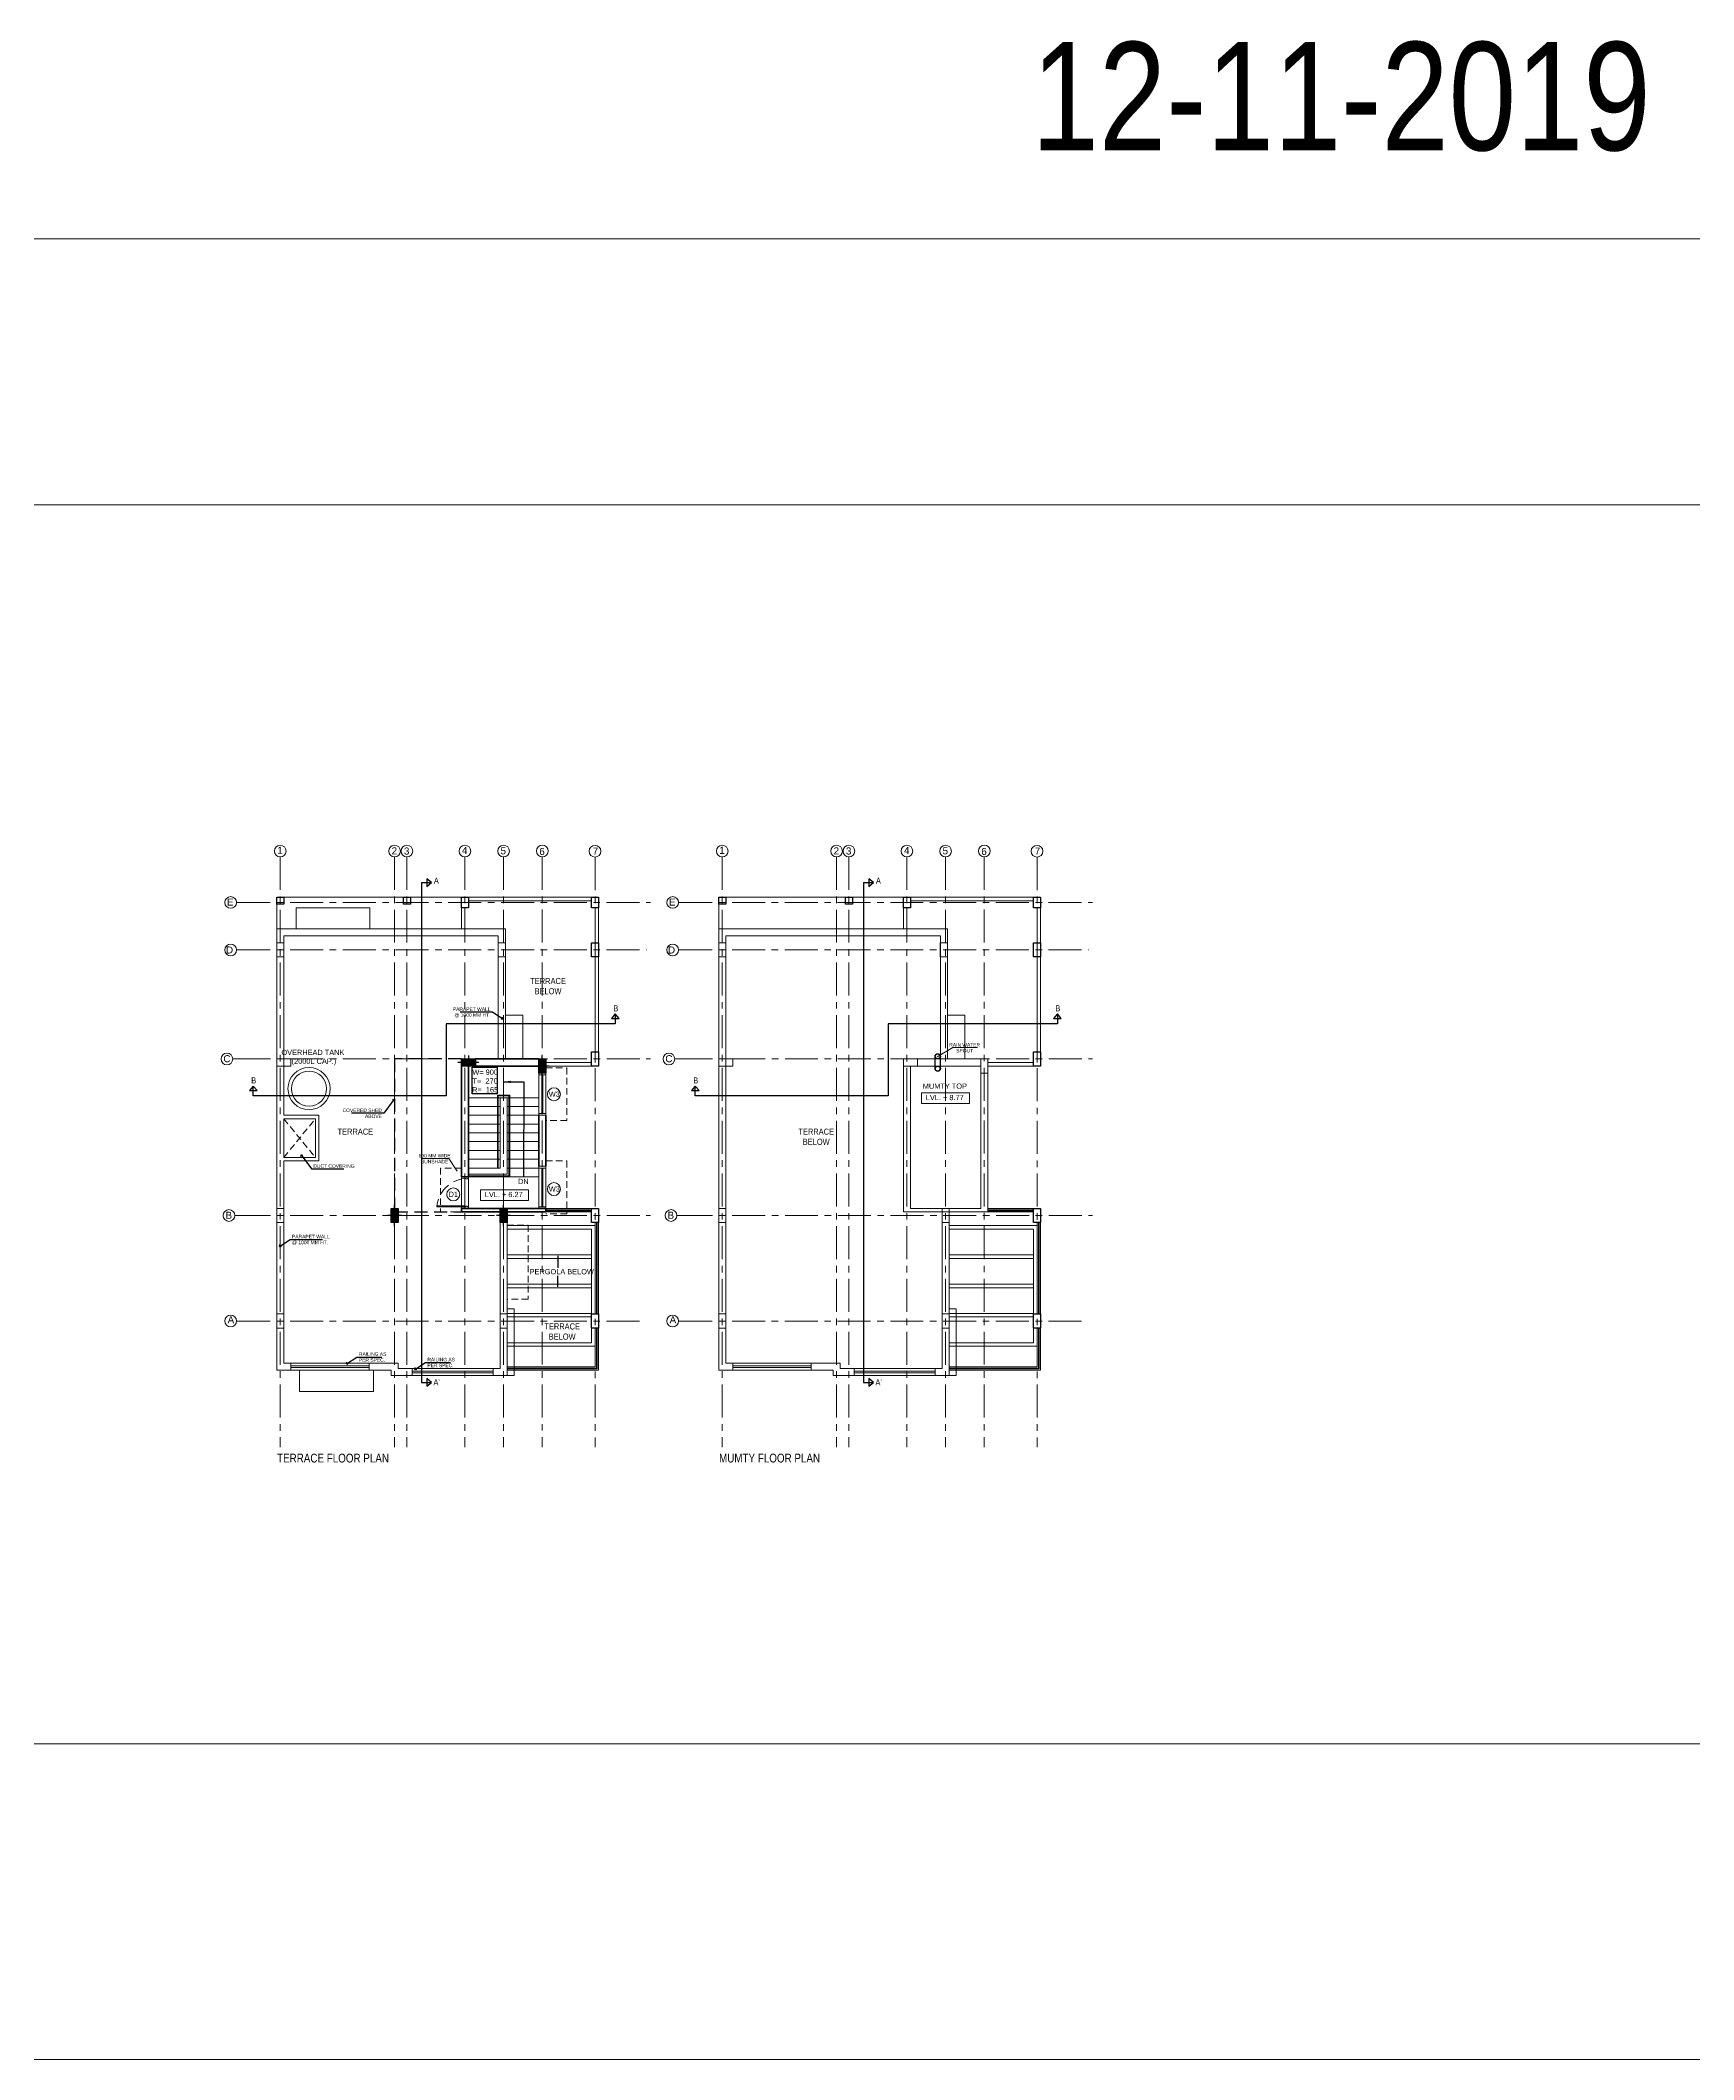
# Model space of a CAD drawing. Header units: metres. Extents: x 1689 to 2066, y 219 to 408.
# Drawn here: x 1934.4 to 1981.4, y 313.7 to 371.1 of the extents above; entities that cross this region are included whole.
import ezdxf
from ezdxf.enums import TextEntityAlignment as Align

# ---------------------------------------------------------------- set-up
doc = ezdxf.new("R2010")
doc.units = ezdxf.units.M
doc.header["$LTSCALE"] = 1.5
for name, pattern in [('CENTER', [2, 1.25, -0.25, 0.25, -0.25]), ('DASHED2', [0.375, 0.25, -0.125]), ('HIDDEN', [0.375, 0.25, -0.125])]:
    doc.linetypes.add(name, pattern=pattern)
for name, color, linetype, lineweight in [('A- DOOR WINDOW TAGS', 7, 'Continuous', 5), ('A-DOOR', 13, 'Continuous', 13), ('A-ELE 01', 7, 'Continuous', 15), ('A-ELE 02', 252, 'Continuous', 9), ('A-GRID', 252, 'CENTER', 5), ('A-STAIR', 161, 'Continuous', 13), ('A-SYMBOL', 252, 'Continuous', 5), ('A-WALL', 1, 'Continuous', 40), ('A-WINDOW', 143, 'Continuous', 13), ('GRID - BEAM - STR', 250, 'CENTER', 18)]:
    doc.layers.add(name, color=color, linetype=linetype, lineweight=lineweight)
for name, color, linetype in [('A-COLUMN', 7, 'Continuous'), ('A-Text', 7, 'Continuous'), ('COLUMN', 70, 'Continuous')]:
    doc.layers.add(name, color=color, linetype=linetype)
doc.styles.add('DIM', font='arial.ttf', dxfattribs={"width": 0.8, "height": 0.2})
doc.styles.add('PRADEEP - STR', font='swissel.ttf')
doc.styles.add('Roman', font='romans.shx', dxfattribs={"bigfont": 'bigfont.shx'})
doc.styles.get("Standard").update_dxf_attribs({"font": 'arial.ttf', "height": 0.2})
doc.dimstyles.new('GRID DIM', dxfattribs={"dimtxt": 0.35, "dimasz": 0.1, "dimexe": 0.1, "dimexo": 0.1, "dimgap": 0.09, "dimtad": 0, "dimdec": 0, "dimlfac": 1000, "dimzin": 0, "dimdsep": 46, "dimtxsty": 'Standard', "dimblk": 'OBLIQUE', "dimcen": 0.09, "dimclrd": 73, "dimclre": 73, "dimclrt": 1, "dimadec": 0, "dimazin": 0, "dimtfac": 1, "dimtdec": 0, "dimtofl": 0, "dimtmove": 1, "dimatfit": 3, "dimfxl": 1.25, "dimtolj": 1, "dimtzin": 0, "dimlwd": -1, "dimlwe": -1, "dimarcsym": 0})
doc.dimstyles.new('ISO-25', dxfattribs={"dimtxt": 0.2, "dimasz": 0.2, "dimexe": 0.2, "dimexo": 0.2, "dimgap": 0.1, "dimtad": 1, "dimdec": 3, "dimdsep": 46, "dimtxsty": 'Standard', "dimblk": 'OBLIQUE', "dimcen": 0.2, "dimclrt": 256, "dimadec": 0, "dimazin": 0, "dimtfac": 1, "dimtdec": 3, "dimtmove": 0, "dimatfit": 3, "dimfxl": 1, "dimarcsym": 0})
doc.dimstyles.new('W-DIM', dxfattribs={"dimtxt": 0.125, "dimasz": 0.075, "dimexe": 0.2, "dimexo": 0.2, "dimgap": 0.04, "dimtad": 1, "dimdec": 0, "dimlfac": 1000, "dimzin": 0, "dimdsep": 46, "dimtxsty": 'DIM', "dimblk": 'OBLIQUE', "dimcen": 0.09, "dimclrt": 7, "dimadec": 0, "dimazin": 0, "dimtfac": 1, "dimtdec": 0, "dimtofl": 0, "dimtmove": 0, "dimatfit": 3, "dimldrblk": 'OPEN90', "dimfxl": 0.1, "dimtolj": 1, "dimtzin": 0, "dimarcsym": 0})

# ---------------------------------------------------------------- blocks, each defined once
blk = doc.blocks.new('_Oblique')
at = {"color": 0, "linetype": 'ByBlock', "lineweight": -2}
blk.add_line((-0.5, -0.5), (0.5, 0.5), dxfattribs=at)
blk = doc.blocks.new('W3')
at = {"layer": 'A- DOOR WINDOW TAGS', "lineweight": 5}
blk.add_circle((1701.914, 432.145), 0.184, dxfattribs=at)
at = {"layer": 'A- DOOR WINDOW TAGS', "insert": (1701.767, 432.223), "char_height": 0.15, "attachment_point": 1, "style": 'Roman'}
blk.add_mtext_dynamic_manual_height_columns('{\\fArial|b0|i0|c0|p34;W3}', width=0.2464, gutter_width=0.325, heights=[0], dxfattribs=at)
blk = doc.blocks.new('DOOR 1000 MM')
at = {"layer": 'A-DOOR'}
for p, q in [((0, 0.271), (0, -0.619)), ((0.027, 0.271), (0, 0.271)), ((0.027, 0.271), (0.027, -0.619)), ((0.027, -0.619), (0, -0.619))]:
    blk.add_line(p, q, dxfattribs=at)
for points in [[(-0.863, 0.299), (-0.863, 0.271), (-0.918, 0.271), (-0.918, 0.381), (-0.863, 0.381), (-0.863, 0.354), (-0.849, 0.354), (-0.849, 0.299)], [(0.027, 0.299), (0.027, 0.271), (0.082, 0.271), (0.082, 0.381), (0.027, 0.381), (0.027, 0.354), (0.014, 0.354), (0.014, 0.299)]]:
    blk.add_lwpolyline(points, close=True, dxfattribs=at)
at = {"layer": 'A-DOOR', "color": 150, "linetype": 'HIDDEN'}
blk.add_arc((0.119, 0.363), 0.986, 185.31162, 264.67293, dxfattribs=at)
blk = doc.blocks.new('A$C797B17DE')
at = {"layer": 'A-WINDOW', "linetype": 'ByBlock'}
for p, q in [((0.2, 1.2), (0, 1.2)), ((0, 1.2), (0, 0)), ((0.2, 1.15), (0, 1.15)), ((0.087, 0.05), (0.087, 1.15)), ((0.115, 0.05), (0.115, 1.15)), ((0.2, 1.2), (0.2, 0)), ((0.2, 0.05), (0, 0.05)), ((0.2, 0), (0, 0))]:
    blk.add_line(p, q, dxfattribs=at)
blk = doc.blocks.new('D1')
at = {"layer": 'A- DOOR WINDOW TAGS', "lineweight": 5}
blk.add_circle((1700.437, 432.369), 0.184, dxfattribs=at)
at = {"layer": 'A- DOOR WINDOW TAGS', "insert": (1700.305, 432.448), "char_height": 0.15, "attachment_point": 1, "style": 'Roman'}
blk.add_mtext_dynamic_manual_height_columns('{\\fArial|b0|i0|c0|p34;D1}', width=0.2464, gutter_width=0.325, heights=[0], dxfattribs=at)
blk = doc.blocks.new('_Open90')
at = {"color": 0, "linetype": 'ByBlock', "lineweight": -2}
for p, q in [((0, 0), (-1, 0)), ((-0.5, 0.5), (0, 0)), ((0, 0), (-0.5, -0.5))]:
    blk.add_line(p, q, dxfattribs=at)
blk = doc.blocks.new('GRID NOS')
at = {"layer": 'GRID - BEAM - STR', "color": 3, "linetype": 'Continuous', "lineweight": 15}
blk.add_line((0, -0.2), (0, 0.17), dxfattribs=at)
blk.add_circle((0, -0.68), 0.477, dxfattribs=at)
blk = doc.blocks.new('0.2X0.4')
at = {"layer": 'COLUMN'}
h = blk.add_hatch(dxfattribs=at)
h.set_pattern_fill('ANGLE', color=256)
h.set_pattern_definition([(0, (-1673.224, -421.962), (0, 6.985), [5.08, -1.905]), (90, (-1673.224, -421.962), (-6.985, 4e-16), [5.08, -1.905])])
h.paths.add_polyline_path([(-0.1, 0.2), (0.1, 0.2), (0.1, -0.2), (-0.1, -0.2)])
h = blk.add_hatch(color=256, dxfattribs=at)
h.dxf.hatch_style = 1
h.paths.add_polyline_path([(-0.1, 0.2), (0.1, 0.2), (0.1, -0.2), (-0.1, -0.2)])
for p, q in [((0.2, 0), (-0.2, 0)), ((0, -0.3), (0, 0.3))]:
    blk.add_line(p, q, dxfattribs=at)
blk.add_lwpolyline([(-0.1, 0.2), (0.1, 0.2), (0.1, -0.2), (-0.1, -0.2)], close=True, dxfattribs=at)
blk = doc.blocks.new('GRID 03')
at = {"layer": 'A-COLUMN', "color": 251, "elevation": 0}
for points in [[(-0.1, -1.721), (0.1, -1.721), (0.1, -1.921), (-0.1, -1.921)], [(3.5, -1.721), (3.7, -1.721), (3.7, -1.921), (3.5, -1.921)]]:
    blk.add_lwpolyline(points, close=True, dxfattribs=at)
at = {"layer": 'A-GRID', "ltscale": 0.5}
for p, q in [((0, -0.576), (0, -17.361)), ((3.25, -0.576), (3.25, -17.361)), ((3.6, -0.576), (3.6, -17.361)), ((5.25, -0.576), (5.25, -17.361)), ((6.35, -0.576), (6.35, -17.361)), ((7.45, -0.574), (7.45, -17.361)), ((8.95, -0.58), (8.95, -17.361)), ((-1.222, -1.871), (10.525, -1.871)), ((-1.222, -3.221), (10.415, -3.221)), ((-1.217, -6.321), (10.53, -6.321)), ((-1.217, -10.771), (10.53, -10.771)), ((-1.222, -13.771), (10.284, -13.771))]:
    blk.add_line(p, q, dxfattribs=at)
at = {"layer": 'A-GRID', "color": 4, "linetype": 'Continuous', "lineweight": 15, "ltscale": 0.5}
blk.add_line((3.6, -0.707), (3.6, -0.636), dxfattribs=at)
at = {"layer": 'A-GRID', "color": 3, "linetype": 'Continuous', "lineweight": 15, "ltscale": 0.5}
blk.add_line((6.35, -0.707), (6.35, -0.647), dxfattribs=at)
at = {"layer": 'A-SYMBOL', "ltscale": 50, "elevation": 0}
for points in [[(-0.1, -3.021), (0.1, -3.021), (0.1, -3.421), (-0.1, -3.421)], [(6.2, -3.021), (6.4, -3.021), (6.4, -3.421), (6.2, -3.421)], [(-0.1, -6.321), (0.3, -6.321), (0.3, -6.521), (-0.1, -6.521)], [(-0.1, -10.571), (0.1, -10.571), (0.1, -10.971), (-0.1, -10.971)], [(-0.1, -13.571), (0.1, -13.571), (0.1, -13.971), (-0.1, -13.971)], [(6.251, -13.571), (6.451, -13.571), (6.451, -13.971), (6.251, -13.971)]]:
    blk.add_lwpolyline(points, close=True, dxfattribs=at)
at = {"layer": 'A-COLUMN', "rotation": 90}
blk.add_blockref('0.2X0.4', (5.35, -6.421), dxfattribs=at)
at = {"layer": 'A-COLUMN'}
for p in [(7.45, -6.521), (3.25, -10.771), (6.35, -10.771)]:
    blk.add_blockref('0.2X0.4', p, dxfattribs=at)
at = {"layer": 'A-GRID', "color": 1, "linetype": 'Continuous', "lineweight": 15, "yscale": 0.3484444444444442}
for p, xscale, zscale, rotation in [((0, -0.648), -0.3484444444444442, 0.3484444444444446, 180), ((3.25, -0.648), -0.3484444444444442, 0.3484444444444446, 180), ((3.6, -0.648), -0.3484444444444442, 0.3484444444444446, 180), ((5.25, -0.648), -0.3484444444444442, 0.3484444444444446, 180), ((6.35, -0.648), -0.3484444444444442, 0.3484444444444446, 180), ((7.45, -0.645), -0.3484444444444442, 0.3484444444444446, 180), ((8.95, -0.651), -0.3484444444444442, 0.3484444444444446, 180), ((-1.172, -1.871), 0.3484444444444442, 0.3484444444444442, 270), ((-1.172, -3.221), 0.3484444444444442, 0.3484444444444442, 270), ((-1.281, -6.321), 0.3484444444444442, 0.3484444444444442, 270), ((-1.221, -10.771), 0.3484444444444442, 0.3484444444444442, 270), ((-1.172, -13.771), 0.3484444444444442, 0.3484444444444442, 270)]:
    blk.add_blockref('GRID NOS', p, dxfattribs=dict(at, xscale=xscale, zscale=zscale, rotation=rotation))
at = {"layer": 'A-GRID', "color": 4, "linetype": 'Continuous', "lineweight": 15, "style": 'PRADEEP - STR'}
for s, p in [('1', (-0.006, -0.488, 0)), ('2', (3.244, -0.502)), ('3', (3.594, -0.508, 0)), ('4', (5.244, -0.492, 0)), ('5', (6.341, -0.503, 0)), ('6', (7.444, -0.521, 0)), ('7', (8.962, -0.51, 0))]:
    blk.add_text(s, height=0.2, rotation=360, dxfattribs=at).set_placement(p, align=Align.CENTER)
for s, p in [('E', (-1.424, -1.958)), ('D', (-1.442, -3.322)), ('C', (-1.517, -6.413)), ('B', (-1.464, -10.864)), ('A', (-1.404, -13.835))]:
    blk.add_text(s, height=0.2, dxfattribs=at).set_placement(p, align=Align.CENTER)
blk = doc.blocks.new('GRID 04')
at = {"layer": 'A-COLUMN', "color": 251, "elevation": 0}
for points in [[(1.418, 4.6), (1.618, 4.6), (1.618, 4.4), (1.418, 4.4)], [(5.018, 4.6), (5.218, 4.6), (5.218, 4.4), (5.018, 4.4)]]:
    blk.add_lwpolyline(points, close=True, dxfattribs=at)
at = {"layer": 'A-ELE 02', "elevation": 0}
for points in [[(6.668, -0.2), (7.068, -0.2), (7.068, 0), (6.668, 0)], [(8.868, 0.001), (9.068, 0.001), (9.068, -0.4), (8.868, -0.4)], [(7.768, -4.25), (7.968, -4.25), (7.968, -4.65), (7.768, -4.65)]]:
    blk.add_lwpolyline(points, close=True, dxfattribs=at)
at = {"layer": 'A-GRID', "ltscale": 0.5}
for p, q in [((1.518, 5.745), (1.518, -11.04)), ((4.768, 5.745), (4.768, -11.04)), ((5.118, 5.745), (5.118, -11.04)), ((6.768, 5.745), (6.768, -11.04)), ((7.868, 5.745), (7.868, -11.04)), ((8.968, 5.747), (8.968, -11.04)), ((10.468, 5.741), (10.468, -11.04)), ((0.297, 4.45), (12.044, 4.45)), ((0.297, 3.1), (11.933, 3.1)), ((0.302, 0), (12.049, 0)), ((0.302, -4.45), (12.049, -4.45)), ((0.297, -7.45), (11.802, -7.45))]:
    blk.add_line(p, q, dxfattribs=at)
at = {"layer": 'A-GRID', "color": 4, "linetype": 'Continuous', "lineweight": 15, "ltscale": 0.5}
blk.add_line((5.118, 5.614), (5.118, 5.686), dxfattribs=at)
at = {"layer": 'A-GRID', "color": 3, "linetype": 'Continuous', "lineweight": 15, "ltscale": 0.5}
blk.add_line((7.868, 5.614), (7.868, 5.675), dxfattribs=at)
at = {"layer": 'A-SYMBOL', "ltscale": 50, "elevation": 0}
for points in [[(1.418, 3.3), (1.618, 3.3), (1.618, 2.9), (1.418, 2.9)], [(7.718, 3.3), (7.918, 3.3), (7.918, 2.9), (7.718, 2.9)], [(1.418, 0), (1.818, 0), (1.818, -0.2), (1.418, -0.2)], [(1.418, -4.25), (1.618, -4.25), (1.618, -4.65), (1.418, -4.65)], [(1.418, -7.25), (1.618, -7.25), (1.618, -7.65), (1.418, -7.65)], [(7.769, -7.25), (7.969, -7.25), (7.969, -7.65), (7.769, -7.65)]]:
    blk.add_lwpolyline(points, close=True, dxfattribs=at)
at = {"layer": 'A-GRID', "color": 1, "linetype": 'Continuous', "lineweight": 15, "yscale": 0.3484444444444442}
for p, xscale, zscale, rotation in [((1.518, 5.674), -0.3484444444444442, 0.3484444444444446, 180), ((4.768, 5.674), -0.3484444444444442, 0.3484444444444446, 180), ((5.118, 5.674), -0.3484444444444442, 0.3484444444444446, 180), ((6.768, 5.674), -0.3484444444444442, 0.3484444444444446, 180), ((7.868, 5.674), -0.3484444444444442, 0.3484444444444446, 180), ((8.968, 5.676), -0.3484444444444442, 0.3484444444444446, 180), ((10.468, 5.67), -0.3484444444444442, 0.3484444444444446, 180), ((0.346, 4.45), 0.3484444444444442, 0.3484444444444442, 270), ((0.346, 3.1), 0.3484444444444442, 0.3484444444444442, 270), ((0.238, 0), 0.3484444444444442, 0.3484444444444442, 270), ((0.298, -4.45), 0.3484444444444442, 0.3484444444444442, 270), ((0.346, -7.45), 0.3484444444444442, 0.3484444444444442, 270)]:
    blk.add_blockref('GRID NOS', p, dxfattribs=dict(at, xscale=xscale, zscale=zscale, rotation=rotation))
at = {"layer": 'A-GRID', "color": 4, "linetype": 'Continuous', "lineweight": 15, "style": 'PRADEEP - STR'}
for s, p in [('1', (1.512, 5.833, 0)), ('2', (4.762, 5.819)), ('3', (5.112, 5.814, 0)), ('4', (6.762, 5.83, 0)), ('5', (7.859, 5.818, 0)), ('6', (8.962, 5.8, 0)), ('7', (10.481, 5.811, 0))]:
    blk.add_text(s, height=0.2, rotation=360, dxfattribs=at).set_placement(p, align=Align.CENTER)
for s, p in [('E', (0.094, 4.363)), ('D', (0.076, 2.999)), ('C', (0.001, -0.092)), ('B', (0.055, -4.543)), ('A', (0.114, -7.514))]:
    blk.add_text(s, height=0.2, dxfattribs=at).set_placement(p, align=Align.CENTER)

msp = doc.modelspace()

# ---------------------------------------------------------------- linework, layer by layer
at = {"lineweight": 30}
for p, q in [((1945.21666, 347.16146), (1945.49835, 347.16146)), ((1945.21666, 347.16146), (1945.21666, 332.95243)), ((1957.78462, 347.16146), (1958.06632, 347.16146)), ((1957.78462, 347.16146), (1957.78462, 332.95243)), ((1940.43415, 341.09674), (1940.43415, 341.37844)), ((1953.00211, 341.09674), (1953.00211, 341.37844)), ((1945.21666, 332.95243), (1945.49835, 332.95243)), ((1957.78462, 332.95243), (1958.06632, 332.95243))]:
    msp.add_line(p, q, dxfattribs=at)
at = {"color": 3, "lineweight": -3}
for p, q in [((1959.81989, 341.87186), (1959.81989, 342.22188)), ((1959.96985, 341.8743), (1959.96985, 342.22432))]:
    msp.add_line(p, q, dxfattribs=at)
at = {"lineweight": 30, "elevation": 0}
for points in [[(1945.3663, 347.05287), (1945.49835, 347.16134), (1945.3663, 347.26981)], [(1957.93427, 347.05287), (1958.06632, 347.16134), (1957.93427, 347.26981)], [(1950.83741, 343.29536), (1950.72894, 343.42741), (1950.62047, 343.29536)], [(1963.40538, 343.29536), (1963.29691, 343.42741), (1963.18844, 343.29536)], [(1940.54262, 341.24639), (1940.43415, 341.37844), (1940.32568, 341.24639)], [(1953.11058, 341.24639), (1953.00211, 341.37844), (1952.89364, 341.24639)], [(1945.3663, 332.84384), (1945.49835, 332.95231), (1945.3663, 333.06078)], [(1957.93427, 332.84384), (1958.06632, 332.95231), (1957.93427, 333.06078)]]:
    msp.add_lwpolyline(points, close=True, dxfattribs=at)
for points in [[(1950.72894, 343.42741), (1950.72894, 343.14572), (1945.91596, 343.14572), (1945.91596, 341.09674), (1940.43415, 341.09674)], [(1963.29691, 343.42741), (1963.29691, 343.14572), (1958.48392, 343.14572), (1958.48392, 341.09674), (1953.00211, 341.09674)]]:
    msp.add_lwpolyline(points, dxfattribs=at)
at = {"color": 3, "lineweight": -3}
for centre, radius in [((1959.89489, 342.22188), 0.075), ((1959.89489, 342.22188), 0.06875), ((1959.89489, 341.87186), 0.075), ((1959.89489, 341.87186), 0.06875)]:
    msp.add_circle(centre, radius, dxfattribs=at)
at = {"layer": 'A-COLUMN', "color": 251}
for p, q in [((1950.0519, 334.89674), (1950.2519, 334.89674)), ((1950.0519, 334.49686), (1950.0519, 334.89674)), ((1950.2519, 334.89674), (1950.2519, 334.49686)), ((1962.61986, 334.89674), (1962.81986, 334.89674)), ((1962.61986, 334.49686), (1962.61986, 334.89674)), ((1962.81986, 334.89674), (1962.81986, 334.49686)), ((1950.2519, 334.49686), (1950.0519, 334.49686)), ((1962.81986, 334.49686), (1962.61986, 334.49686))]:
    msp.add_line(p, q, dxfattribs=at)
for points in [[(1946.3519, 346.74674), (1946.5519, 346.74674), (1946.5519, 346.44674), (1946.3519, 346.44674)], [(1950.0519, 346.74686), (1950.2519, 346.74686), (1950.2519, 346.44686), (1950.0519, 346.44686)], [(1958.91986, 346.74674), (1959.11986, 346.74674), (1959.11986, 346.44674), (1958.91986, 346.44674)], [(1962.61986, 346.74686), (1962.81986, 346.74686), (1962.81986, 346.44686), (1962.61986, 346.44686)], [(1950.0519, 337.89686), (1950.2519, 337.89686), (1950.2519, 337.49686), (1950.0519, 337.49686)], [(1962.61986, 337.89686), (1962.81986, 337.89686), (1962.81986, 337.49686), (1962.61986, 337.49686)]]:
    msp.add_lwpolyline(points, close=True, dxfattribs=at)
for points in [[(1950.0519, 345.44686), (1950.2519, 345.44686), (1950.2519, 345.04686), (1950.0519, 345.04686), (1950.0519, 345.44686)], [(1962.61986, 345.44686), (1962.81986, 345.44686), (1962.81986, 345.04686), (1962.61986, 345.04686), (1962.61986, 345.44686)], [(1950.0519, 342.34674), (1950.2519, 342.34674), (1950.2519, 341.94674), (1950.0519, 341.94674), (1950.0519, 342.34674)], [(1962.61986, 342.34674), (1962.81986, 342.34674), (1962.81986, 341.94674), (1962.61986, 341.94674), (1962.61986, 342.34674)]]:
    msp.add_lwpolyline(points, dxfattribs=at)
at = {"layer": 'A-DOOR', "color": 3}
for points in [[(1887.37548, 365.46712), (2065.945, 365.46712), (2065.945, 313.69756), (1887.37548, 313.69756)], [(1895.20132, 357.89834), (2056.37676, 357.89834), (2056.37676, 322.67152), (1895.20132, 322.67152)]]:
    msp.add_lwpolyline(points, close=True, dxfattribs=at)
at = {"layer": 'A-ELE 01'}
for p, q in [((1947.6019, 345.84674), (1941.1019, 345.84674)), ((1941.1019, 345.84674), (1941.1019, 333.29674)), ((1947.40188, 345.64673), (1941.30192, 345.64673)), ((1941.30192, 345.64673), (1941.30192, 340.54674)), ((1947.40188, 345.64673), (1947.40188, 342.14741)), ((1947.6019, 345.84674), (1947.6019, 342.14741)), ((1958.92027, 337.79686), (1958.91986, 341.94686)), ((1959.12021, 337.89685), (1959.12006, 341.94674)), ((1959.31986, 342.14686), (1961.11986, 342.14753)), ((1959.31986, 341.94686), (1961.11986, 341.94686)), ((1961.12006, 337.89698), (1961.12006, 341.74686)), ((1961.32006, 337.79669), (1961.32006, 341.94686)), ((1942.3019, 340.54674), (1941.30192, 340.54674)), ((1941.30192, 340.44674), (1941.30192, 339.34674)), ((1941.30192, 340.44674), (1942.2019, 340.44674)), ((1942.2019, 339.34674), (1942.2019, 340.44674)), ((1942.3019, 339.24674), (1942.3019, 340.54674)), ((1942.2019, 339.34674), (1941.30192, 339.34674)), ((1941.30192, 339.24674), (1941.30192, 333.49676)), ((1942.3019, 339.24674), (1941.30192, 339.24674)), ((1947.45186, 337.79686), (1947.45186, 333.34676)), ((1947.6519, 334.49674), (1947.6519, 337.79686)), ((1961.32006, 337.79669), (1958.92027, 337.79686)), ((1961.1208, 337.8967), (1959.12021, 337.89685)), ((1947.65188, 333.14674), (1947.65188, 334.49674)), ((1941.50188, 333.29674), (1941.1019, 333.29674)), ((1941.50188, 333.49676), (1941.30192, 333.49676)), ((1941.50188, 333.49676), (1941.50188, 333.29674)), ((1943.72693, 333.49688), (1943.72693, 333.29686)), ((1944.55315, 333.49676), (1943.72693, 333.49676)), ((1943.72693, 333.29674), (1944.35313, 333.29674)), ((1944.3519, 333.14674), (1944.40182, 333.14674)), ((1944.3519, 333.14663), (1944.9519, 333.14663)), ((1944.35313, 333.14674), (1944.35313, 333.29674)), ((1944.55315, 333.34664), (1944.55315, 333.49676)), ((1944.55315, 333.34664), (1944.9519, 333.34664)), ((1944.9519, 333.34664), (1944.9519, 333.14663)), ((1947.25186, 333.34676), (1947.25186, 333.14674)), ((1947.25186, 333.34676), (1947.45186, 333.34676)), ((1947.25186, 333.14674), (1947.65188, 333.14674))]:
    msp.add_line(p, q, dxfattribs=at)
at = {"layer": 'A-ELE 01', "color": 0}
for radius in [0.6, 0.5]:
    msp.add_circle((1942.01953, 341.30424), radius, dxfattribs=at)
at = {"layer": 'A-ELE 02'}
for p, q in [((1941.1019, 345.84674), (1941.1019, 346.74674)), ((1946.2019, 346.74674), (1941.1019, 346.74674)), ((1941.65186, 346.44674), (1943.75193, 346.44674)), ((1941.65186, 346.44674), (1941.65186, 345.84674)), ((1943.75193, 346.44674), (1943.75193, 345.84674)), ((1950.1019, 346.74674), (1946.2019, 346.74674)), ((1946.3519, 345.84674), (1946.3519, 346.74674)), ((1946.4519, 345.84674), (1946.4519, 346.4502)), ((1950.0519, 346.64674), (1946.5519, 346.64674)), ((1950.1519, 342.04674), (1950.1519, 346.44686)), ((1950.2519, 341.94674), (1950.2519, 346.44686)), ((1953.66986, 345.84674), (1953.66986, 346.74674)), ((1958.76986, 346.74674), (1953.66986, 346.74674)), ((1962.66986, 346.74674), (1958.76986, 346.74674)), ((1958.91986, 345.84674), (1958.91986, 346.74674)), ((1959.01986, 345.84674), (1959.01986, 346.4502)), ((1962.61986, 346.64674), (1959.11986, 346.64674)), ((1962.71986, 342.04674), (1962.71986, 346.44686)), ((1962.81986, 341.94674), (1962.81986, 346.44686)), ((1960.16986, 345.84674), (1953.66986, 345.84674)), ((1953.66986, 345.84674), (1953.66986, 333.29674)), ((1959.96985, 345.64673), (1953.86988, 345.64673)), ((1953.86988, 345.64673), (1953.86988, 333.49676)), ((1959.96985, 345.64673), (1959.96985, 342.14741)), ((1960.16986, 345.84674), (1960.16986, 342.14741)), ((1948.7519, 342.04674), (1950.0519, 342.04674)), ((1948.7519, 341.94686), (1950.1019, 341.94674)), ((1961.31986, 342.04674), (1962.61986, 342.04674)), ((1961.31986, 341.94686), (1962.66986, 341.94674)), ((1948.75209, 337.89686), (1950.0519, 337.89686)), ((1948.75209, 337.85996), (1950.0519, 337.85996)), ((1948.75209, 337.83376), (1950.0519, 337.83376)), ((1948.75209, 337.79686), (1950.0519, 337.79686)), ((1960.01983, 337.79686), (1960.01983, 333.34676)), ((1960.21986, 334.49674), (1960.21986, 337.79686)), ((1961.32006, 337.89686), (1962.61986, 337.89686)), ((1961.32006, 337.85996), (1962.61986, 337.85996)), ((1961.32006, 337.83376), (1962.61986, 337.83376)), ((1961.32006, 337.79686), (1962.61986, 337.79686)), ((1950.1519, 334.89674), (1950.1519, 337.49686)), ((1950.1519, 334.89674), (1950.1519, 337.49686)), ((1950.19, 337.49686), (1950.19, 334.89674)), ((1950.215, 337.49686), (1950.215, 334.89674)), ((1950.2519, 334.89674), (1950.2519, 337.49686)), ((1950.2519, 334.89674), (1950.2519, 337.49686)), ((1962.71986, 334.89674), (1962.71986, 337.49686)), ((1962.71986, 334.89674), (1962.71986, 337.49686)), ((1962.75796, 337.49686), (1962.75796, 334.89674)), ((1962.78296, 337.49686), (1962.78296, 334.89674)), ((1962.81986, 334.89674), (1962.81986, 337.49686)), ((1962.81986, 334.89674), (1962.81986, 337.49686)), ((1950.1519, 333.39674), (1950.1519, 334.49686)), ((1950.1894, 333.35924), (1950.1894, 334.49686)), ((1950.2144, 333.33424), (1950.2144, 334.49686)), ((1950.2519, 333.29674), (1950.2519, 334.49686)), ((1960.21985, 333.14674), (1960.21985, 334.49674)), ((1962.71986, 333.39674), (1962.71986, 334.49686)), ((1962.75736, 333.35924), (1962.75736, 334.49686)), ((1962.78236, 333.33424), (1962.78236, 334.49686)), ((1962.81986, 333.29674), (1962.81986, 334.49686)), ((1941.50188, 333.49688), (1943.72693, 333.49688)), ((1941.50188, 333.42187), (1943.72693, 333.42187)), ((1941.50188, 333.37187), (1943.72693, 333.37187)), ((1941.50188, 333.29674), (1943.72693, 333.29674)), ((1944.9519, 333.34676), (1947.25186, 333.34676)), ((1944.9519, 333.27175), (1947.25186, 333.27175)), ((1944.9519, 333.22175), (1947.25186, 333.22175)), ((1944.9519, 333.14663), (1947.25186, 333.14663)), ((1950.1519, 333.39674), (1947.65188, 333.39674)), ((1950.19, 333.35924), (1947.65188, 333.35924)), ((1950.215, 333.33424), (1947.65188, 333.33424)), ((1950.2519, 333.29674), (1947.65188, 333.29674)), ((1954.06985, 333.29674), (1953.66986, 333.29674)), ((1954.06985, 333.49676), (1953.86988, 333.49676)), ((1954.06985, 333.49688), (1956.2949, 333.49688)), ((1954.06985, 333.49676), (1954.06985, 333.29674)), ((1954.06985, 333.42187), (1956.2949, 333.42187)), ((1954.06985, 333.37187), (1956.2949, 333.37187)), ((1954.06985, 333.29674), (1956.2949, 333.29674)), ((1956.2949, 333.49688), (1956.2949, 333.29686)), ((1957.12112, 333.49676), (1956.2949, 333.49676)), ((1956.2949, 333.29674), (1956.9211, 333.29674)), ((1956.91986, 333.14674), (1956.96979, 333.14674)), ((1956.91986, 333.14663), (1957.51986, 333.14663)), ((1956.9211, 333.14674), (1956.9211, 333.29674)), ((1957.12112, 333.34664), (1957.12112, 333.49676)), ((1957.12112, 333.34664), (1957.51986, 333.34664)), ((1957.51986, 333.34676), (1959.81983, 333.34676)), ((1957.51986, 333.34664), (1957.51986, 333.14663)), ((1957.51986, 333.27175), (1959.81983, 333.27175)), ((1957.51986, 333.22175), (1959.81983, 333.22175)), ((1957.51986, 333.14663), (1959.81983, 333.14663)), ((1959.81983, 333.34676), (1959.81983, 333.14674)), ((1959.81983, 333.34676), (1960.01983, 333.34676)), ((1959.81983, 333.14674), (1960.21985, 333.14674)), ((1962.71986, 333.39674), (1960.21985, 333.39674)), ((1962.75796, 333.35924), (1960.21985, 333.35924)), ((1962.78296, 333.33424), (1960.21985, 333.33424)), ((1962.81986, 333.29674), (1960.21985, 333.29674))]:
    msp.add_line(p, q, dxfattribs=at)
at = {"layer": 'A-ELE 02', "linetype": 'DASHED2', "ltscale": 0.5}
for p, q in [((1947.40186, 334.49674), (1947.40186, 334.49674)), ((1959.96983, 334.49674), (1959.96983, 334.49674))]:
    msp.add_line(p, q, dxfattribs=at)
at = {"layer": 'A-STAIR'}
for p, q in [((1947.45209, 341.04674), (1946.55209, 341.04674)), ((1947.65209, 341.04674), (1948.55209, 341.04674)), ((1947.45209, 340.79674), (1946.55209, 340.79674)), ((1947.45209, 340.54674), (1946.55209, 340.54674)), ((1947.65209, 340.79674), (1948.55209, 340.79674)), ((1947.65209, 340.54674), (1948.55209, 340.54674)), ((1947.45209, 340.29674), (1946.55209, 340.29674)), ((1947.45209, 340.04674), (1946.55209, 340.04674)), ((1947.65209, 340.29674), (1948.55209, 340.29674)), ((1947.65209, 340.04674), (1948.55209, 340.04674)), ((1947.45209, 339.79674), (1946.55209, 339.79674)), ((1947.45209, 339.54674), (1946.55209, 339.54674)), ((1947.45209, 339.29674), (1946.55209, 339.29674)), ((1947.65209, 339.79674), (1948.55209, 339.79674)), ((1947.65209, 339.54674), (1948.55209, 339.54674)), ((1947.65209, 339.29674), (1948.55209, 339.29674)), ((1946.35221, 338.79686), (1946.35221, 337.89686)), ((1947.45209, 339.04674), (1946.5522, 339.04675)), ((1946.55221, 338.79693), (1946.55221, 337.89693)), ((1947.65209, 339.04674), (1948.55209, 339.04674)), ((1947.65209, 338.79693), (1948.55209, 338.79693))]:
    msp.add_line(p, q, dxfattribs=at)
for points in [[(1946.5522, 338.87193), (1947.65209, 338.87193), (1947.65209, 341.04674), (1947.45209, 341.04674), (1947.45209, 339.04674)], [(1946.55221, 338.79693), (1947.72709, 338.79693), (1947.72709, 341.12174), (1947.37709, 341.12174), (1947.37709, 339.04674)], [(1946.55221, 338.82193), (1947.70209, 338.82193), (1947.70209, 341.09674), (1947.40209, 341.09674), (1947.40209, 339.04674)]]:
    msp.add_lwpolyline(points, dxfattribs=at)
at = {"layer": 'A-SYMBOL', "linetype": 'Continuous', "ltscale": 0.5}
for p, q in [((1947.6019, 343.39674), (1948.1019, 343.39674)), ((1948.1019, 343.39674), (1948.1019, 342.14741)), ((1960.16986, 343.39674), (1960.66986, 343.39674)), ((1960.66986, 343.39674), (1960.66986, 342.14741)), ((1941.75186, 332.69674), (1941.75186, 333.29674)), ((1943.85193, 332.69674), (1943.85193, 333.29674)), ((1941.75186, 332.69674), (1943.85193, 332.69674))]:
    msp.add_line(p, q, dxfattribs=at)
at = {"layer": 'A-SYMBOL', "linetype": 'DASHED2', "ltscale": 0.5}
for p, q in [((1941.30192, 340.44674), (1942.2019, 339.34674)), ((1941.30192, 339.34674), (1942.2019, 340.44674)), ((1946.35559, 339.04652), (1945.75559, 339.04623)), ((1945.75559, 339.04623), (1945.75617, 337.7969)), ((1945.75617, 337.7969), (1946.35224, 337.79686))]:
    msp.add_line(p, q, dxfattribs=at)
at = {"layer": 'A-SYMBOL', "ltscale": 0.5}
for p, q in [((1947.6519, 337.40871), (1950.1519, 337.40871)), ((1947.6519, 337.30871), (1950.0519, 337.30871)), ((1950.0519, 337.30871), (1950.0519, 334.89674)), ((1960.21986, 337.40871), (1962.71986, 337.40871)), ((1960.21986, 337.30871), (1962.61986, 337.30871)), ((1962.61986, 337.30871), (1962.61986, 334.89674)), ((1947.6519, 336.57663), (1950.0519, 336.57663)), ((1947.6519, 336.47663), (1950.0519, 336.47663)), ((1960.21986, 336.57663), (1962.61986, 336.57663)), ((1960.21986, 336.47663), (1962.61986, 336.47663)), ((1947.6519, 335.74455), (1950.0519, 335.74455)), ((1947.6519, 335.64455), (1950.0519, 335.64455)), ((1960.21986, 335.74455), (1962.61986, 335.74455)), ((1960.21986, 335.64455), (1962.61986, 335.64455)), ((1947.85188, 335.04682), (1947.65188, 335.04682)), ((1947.6519, 334.91246), (1950.0519, 334.91246)), ((1947.6519, 334.81246), (1950.0519, 334.81246)), ((1947.85188, 333.14663), (1947.85188, 335.04682)), ((1960.41985, 335.04682), (1960.21985, 335.04682)), ((1960.21986, 334.91246), (1962.61986, 334.91246)), ((1960.21986, 334.81246), (1962.61986, 334.81246)), ((1960.41985, 333.14663), (1960.41985, 335.04682)), ((1950.0519, 334.49674), (1950.0519, 334.08038)), ((1962.61986, 334.49674), (1962.61986, 334.08038)), ((1947.65188, 334.08038), (1950.0519, 334.08038)), ((1947.65188, 333.98038), (1950.1519, 333.98038)), ((1960.21985, 334.08038), (1962.61986, 334.08038)), ((1960.21985, 333.98038), (1962.71986, 333.98038)), ((1947.65188, 333.14663), (1947.85188, 333.14663)), ((1960.21985, 333.14663), (1960.41985, 333.14663))]:
    msp.add_line(p, q, dxfattribs=at)
at = {"layer": 'A-SYMBOL', "linetype": 'DASHED2', "lineweight": 30}
msp.add_lwpolyline([(1946.3519, 342.14686), (1944.4519, 342.14686), (1944.4519, 337.79683), (1946.35224, 337.79686)], dxfattribs=at)
at = {"layer": 'A-SYMBOL', "linetype": 'DASHED2', "ltscale": 0.5}
for points in [[(1948.75276, 341.89679), (1949.35276, 341.89679), (1949.35276, 340.39679), (1948.75276, 340.39679)], [(1948.75276, 339.24686), (1949.35276, 339.24686), (1949.35276, 337.74686), (1948.75276, 337.74686)], [(1947.6519, 337.42178), (1948.2519, 337.42178), (1948.2519, 335.32171), (1947.6519, 335.32171)]]:
    msp.add_lwpolyline(points, dxfattribs=at)
at = {"layer": 'A-SYMBOL', "color": 0}
for points in [[(1959.43827, 341.187), (1960.80274, 341.187), (1960.80274, 340.87715), (1959.43827, 340.87715)], [(1946.89906, 338.42991), (1948.26353, 338.42991), (1948.26353, 338.12006), (1946.89906, 338.12006)]]:
    msp.add_lwpolyline(points, close=True, dxfattribs=at)
at = {"layer": 'A-Text', "elevation": 0}
msp.add_lwpolyline([(1946.65573, 341.91349), (1947.37054, 341.91349), (1947.37054, 341.16062), (1946.65573, 341.16062)], close=True, dxfattribs=at)
at = {"layer": 'A-WALL'}
for p, q in [((1946.35221, 338.79686), (1946.3519, 341.94686)), ((1946.55221, 338.79686), (1946.55209, 341.94674)), ((1946.55221, 338.79686), (1946.35221, 338.79686))]:
    msp.add_line(p, q, dxfattribs=at)
at = {"layer": 'A-WALL', "color": 1}
for p, q in [((1946.7519, 342.14686), (1948.5519, 342.14753)), ((1946.7519, 341.94686), (1948.5519, 341.94686)), ((1948.55209, 339.09693), (1948.55209, 340.54674)), ((1948.75209, 339.09681), (1948.75209, 340.54674)), ((1948.75275, 337.89669), (1946.35224, 337.89686)), ((1946.35224, 337.89686), (1946.35224, 337.79686)), ((1948.75209, 337.79669), (1946.35224, 337.79686)), ((1948.75275, 337.89669), (1948.75209, 337.79669))]:
    msp.add_line(p, q, dxfattribs=at)

# ---------------------------------------------------------------- block references
at = {"layer": 'A- DOOR WINDOW TAGS'}
for name, p in [('W3', (247.06988, -91.00197)), ('D1', (245.6844, -94.07198)), ('W3', (247.06988, -93.69588))]:
    msp.add_blockref(name, p, dxfattribs=at)
at = {"layer": 'A-DOOR', "xscale": 0.9000000074066975, "yscale": 0.9000000074066975, "zscale": 0.9000000074066975, "rotation": 270}
msp.add_blockref('DOOR 1000 MM', (1946.20909, 337.97097), dxfattribs=at)
at = {"layer": 'A-GRID'}
for name, p in [('GRID 03', (1941.2019, 348.4678)), ('GRID 04', (1952.2514, 342.14675))]:
    msp.add_blockref(name, p, dxfattribs=at)
at = {"layer": 'A-WINDOW', "ltscale": 50}
for p in [(1948.55256, 340.54679), (1948.55276, 337.89686)]:
    msp.add_blockref('A$C797B17DE', p, dxfattribs=at)

# ---------------------------------------------------------------- texts
at = {"layer": 'A-Text', "style": 'DIM'}
for s, insert, char_height, width, attachment_point in [('12-11-2019', (1971.36482, 371.06143), 3.07943, 20.5561377, 2), ('A', (1945.56976, 347.30043), 0.17353, 0.1945299, 1), ('A', (1958.13772, 347.30043), 0.17353, 0.1945299, 1), ('TERRACE\\PBELOW', (1948.81625, 344.45112), 0.173529, 1.1583597, 2), ('PARAPET WALL @ 1000 MM HT.', (1947.17929, 343.61387), 0.1, 0.9400272, 3), ('B', (1950.67072, 343.67454), 0.17353, 0.1945299, 1), ('B', (1963.23869, 343.67454), 0.17353, 0.1945299, 1), ('OVERHEAD TANK\\P (2000L CAP.)', (1942.13082, 342.40873), 0.15, 1.5315111, 2), ('B', (1940.37593, 341.62557), 0.17353, 0.1945299, 1), ('W= 900\\PT=  270\\PR=  165', (1947.02776, 341.84675), 0.15, 1.0462657, 2), ('B', (1952.94389, 341.62557), 0.17353, 0.1945299, 1), ('MUMTY TOP', (1960.09869, 341.44953), 0.15, 1.5315111, 2), ('COVERED SHED ABOVE', (1944.09163, 340.73749), 0.1, 0.9400272, 3), ('TERRACE', (1943.33707, 340.16787), 0.173529, 1.1583597, 2), ('TERRACE BELOW', (1956.44068, 340.16787), 0.1735291, 1.1583597, 2), ('DUCT COVERING', (1942.14426, 339.15336), 0.1, 0.9400272, 1), ('DN', (1948.11343, 338.73952), 0.15, 1.5315111, 2), ('PARAPET WALL @ 1000 MM HT.', (1941.53709, 337.14745), 0.1, 0.9400272, 1), ('PERGOLA BELOW', (1948.29264, 336.17523), 0.15, 1.7934516, 1), ('TERRACE BELOW', (1949.21719, 334.63013), 0.1735291, 1.3749751, 2), ('RAILING AS PER SPEC.', (1943.43724, 333.80717), 0.1, 0.7990842, 1), ('RAILING AS PER SPEC.', (1945.38601, 333.65032), 0.1, 0.7990842, 1), ("A'", (1945.55741, 333.04308), 0.173529, 0.1945299, 1), ("A'", (1958.12538, 333.04308), 0.173529, 0.1945299, 1)]:
    msp.add_mtext(s, dxfattribs=dict(at, insert=insert, char_height=char_height, width=width, attachment_point=attachment_point))
at = {"layer": 'A-Text', "color": 0, "char_height": 0.1, "attachment_point": 2, "style": 'DIM'}
for s, insert, width in [('RAIN WATER \\PSPOUT', (1960.66145, 342.59886), 1.8047067), ('600 MM WIDE \\PSUNSHADE', (1945.5896, 339.44695), 0.7215457)]:
    msp.add_mtext(s, dxfattribs=dict(at, insert=insert, width=width))
at = {"layer": 'A-Text', "color": 2, "char_height": 0.15, "width": 1.0462657, "attachment_point": 1, "style": 'DIM'}
for s, insert in [('LVL. + 8.77', (1959.55773, 341.12631)), ('LVL. + 6.27', (1947.01853, 338.36922))]:
    msp.add_mtext(s, dxfattribs=dict(at, insert=insert))
at = {"layer": 'A-Text', "ltscale": 50, "char_height": 0.25, "width": 5.663069, "attachment_point": 1, "style": 'DIM'}
for s, insert in [('TERRACE FLOOR PLAN', (1941.11077, 330.9249)), ('MUMTY FLOOR PLAN', (1953.67874, 330.9249))]:
    msp.add_mtext(s, dxfattribs=dict(at, insert=insert))

# ---------------------------------------------------------------- leaders
at = {"layer": 'A-SYMBOL', "color": 0}
for points, dimstyle, override in [([(1959.88247, 342.20434), (1960.32423, 342.47039), (1961.03051, 342.47039)], 'GRID DIM', {"dimasz": 0.1, "dimclrd": 0, "dimfxl": 0.18}), ([(1947.5519, 341.49698), (1948.12386, 341.49448), (1948.11877, 338.79693)], 'ISO-25', {"dimtad": 0, "dimfxl": 0.1, "dimfxlon": 1}), ([(1946.23289, 338.95585), (1945.99194, 339.31849), (1945.20897, 339.31849)], 'GRID DIM', {"dimasz": 0.1, "dimclrd": 0, "dimfxl": 0.18}), ([(1949.09457, 336.55146), (1949.09457, 336.20838)], 'ISO-25', {"dimasz": 0.125, "dimtad": 0, "dimfxl": 0.1, "dimfxlon": 1}), ([(1949.09457, 335.66764), (1949.09457, 335.98582)], 'ISO-25', {"dimasz": 0.125, "dimtad": 0, "dimfxl": 0.1, "dimfxlon": 1})]:
    msp.add_leader(points, dimstyle=dimstyle, override=override, dxfattribs=at)
at = {"layer": 'A-Text', "ltscale": 50}
for points in [[(1947.53334, 343.28258), (1947.23703, 343.47981), (1946.31257, 343.47981)], [(1944.44339, 341.00733), (1944.14937, 340.60342), (1943.22491, 340.60342)], [(1941.7925, 339.4232), (1942.08651, 339.01929), (1943.01098, 339.01929)], [(1941.18304, 336.81616), (1941.47934, 337.01339), (1942.40381, 337.01339)], [(1943.08319, 333.47588), (1943.3795, 333.6731), (1944.08966, 333.6731)], [(1945.03196, 333.31903), (1945.32827, 333.51626), (1946.03844, 333.51626)]]:
    msp.add_leader(points, dimstyle='W-DIM', override={"dimgap": 0.04, "dimtad": 0}, dxfattribs=at)

doc.saveas('drawing.dxf')
